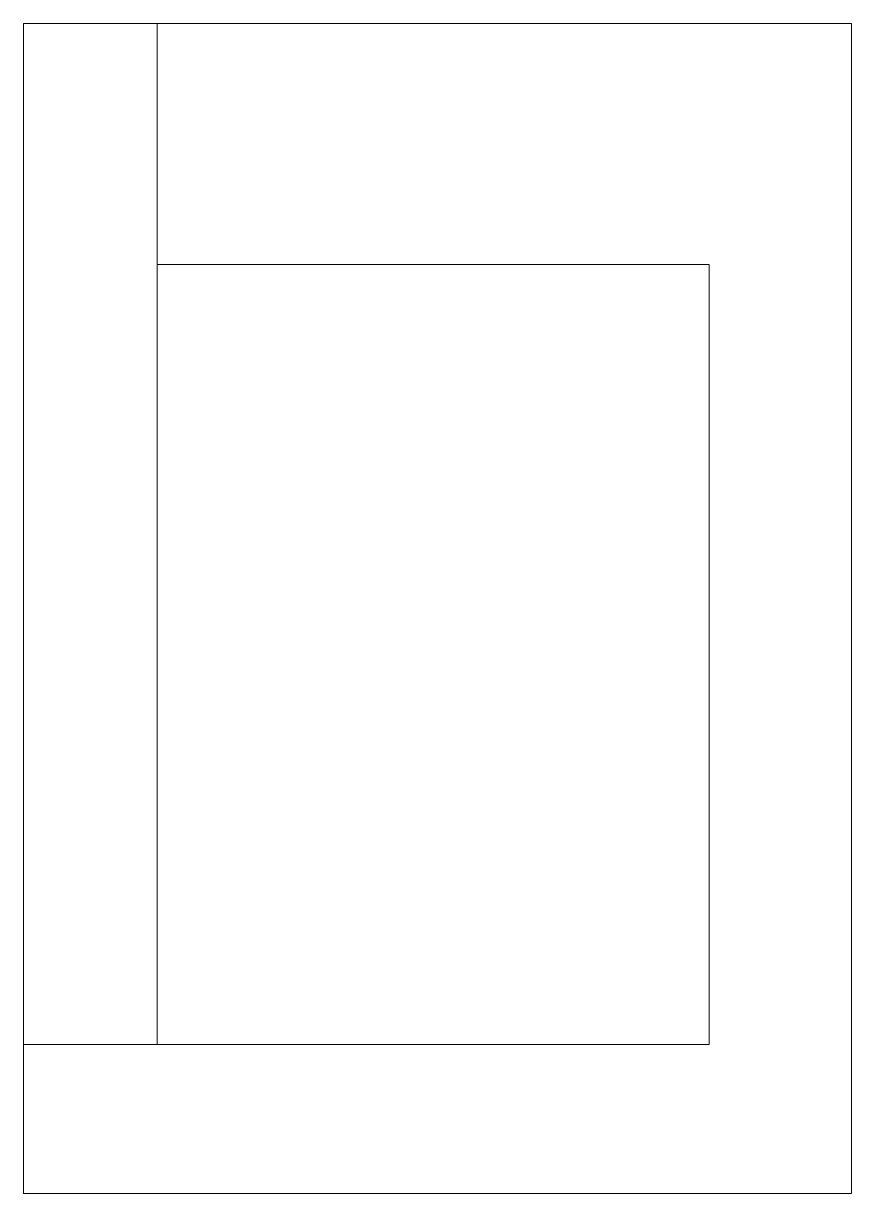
# Paper-space layout '7' of a CAD drawing. Header units: millimetres. Extents: x 31 to 171, y 62 to 260.
# The model-space entities are those that its viewports show. They can reach past a viewport. Long polylines and large blocks are cut down to what shows.
import ezdxf

# ---------------------------------------------------------------- set-up
doc = ezdxf.new("R2010")
doc.units = ezdxf.units.MM
doc.layers.get('0').update_dxf_attribs({"lineweight": 25})
doc.layers.add('Невидимый', color=4, linetype='Continuous', plot=False)

msp = doc.modelspace()

# ---------------------------------------------------------------- linework, layer by layer
at = {"layer": 'Невидимый', "color": 18, "lineweight": 15, "true_color": 0x000000}
for points in [[(44593.71, 30040.77), (44593.71, 29620.77), (44296.71, 29620.77), (44296.71, 30040.77)], [(44593.71, 29917.77), (44803.71, 29917.77), (44803.71, 29620.77), (44593.71, 29620.77)]]:
    msp.add_lwpolyline(points, close=True, dxfattribs=at)

psp = doc.layouts.new('7')

# ---------------------------------------------------------------- viewports
at = {"layer": '0', "view_target_point": (43303.6, 29324.63)}
psp.add_viewport(center=(100.58, 161.31), size=(140, 198), view_center_point=(1396.73, 462.18), view_height=445.5, dxfattribs=at)

doc.saveas('drawing.dxf')
